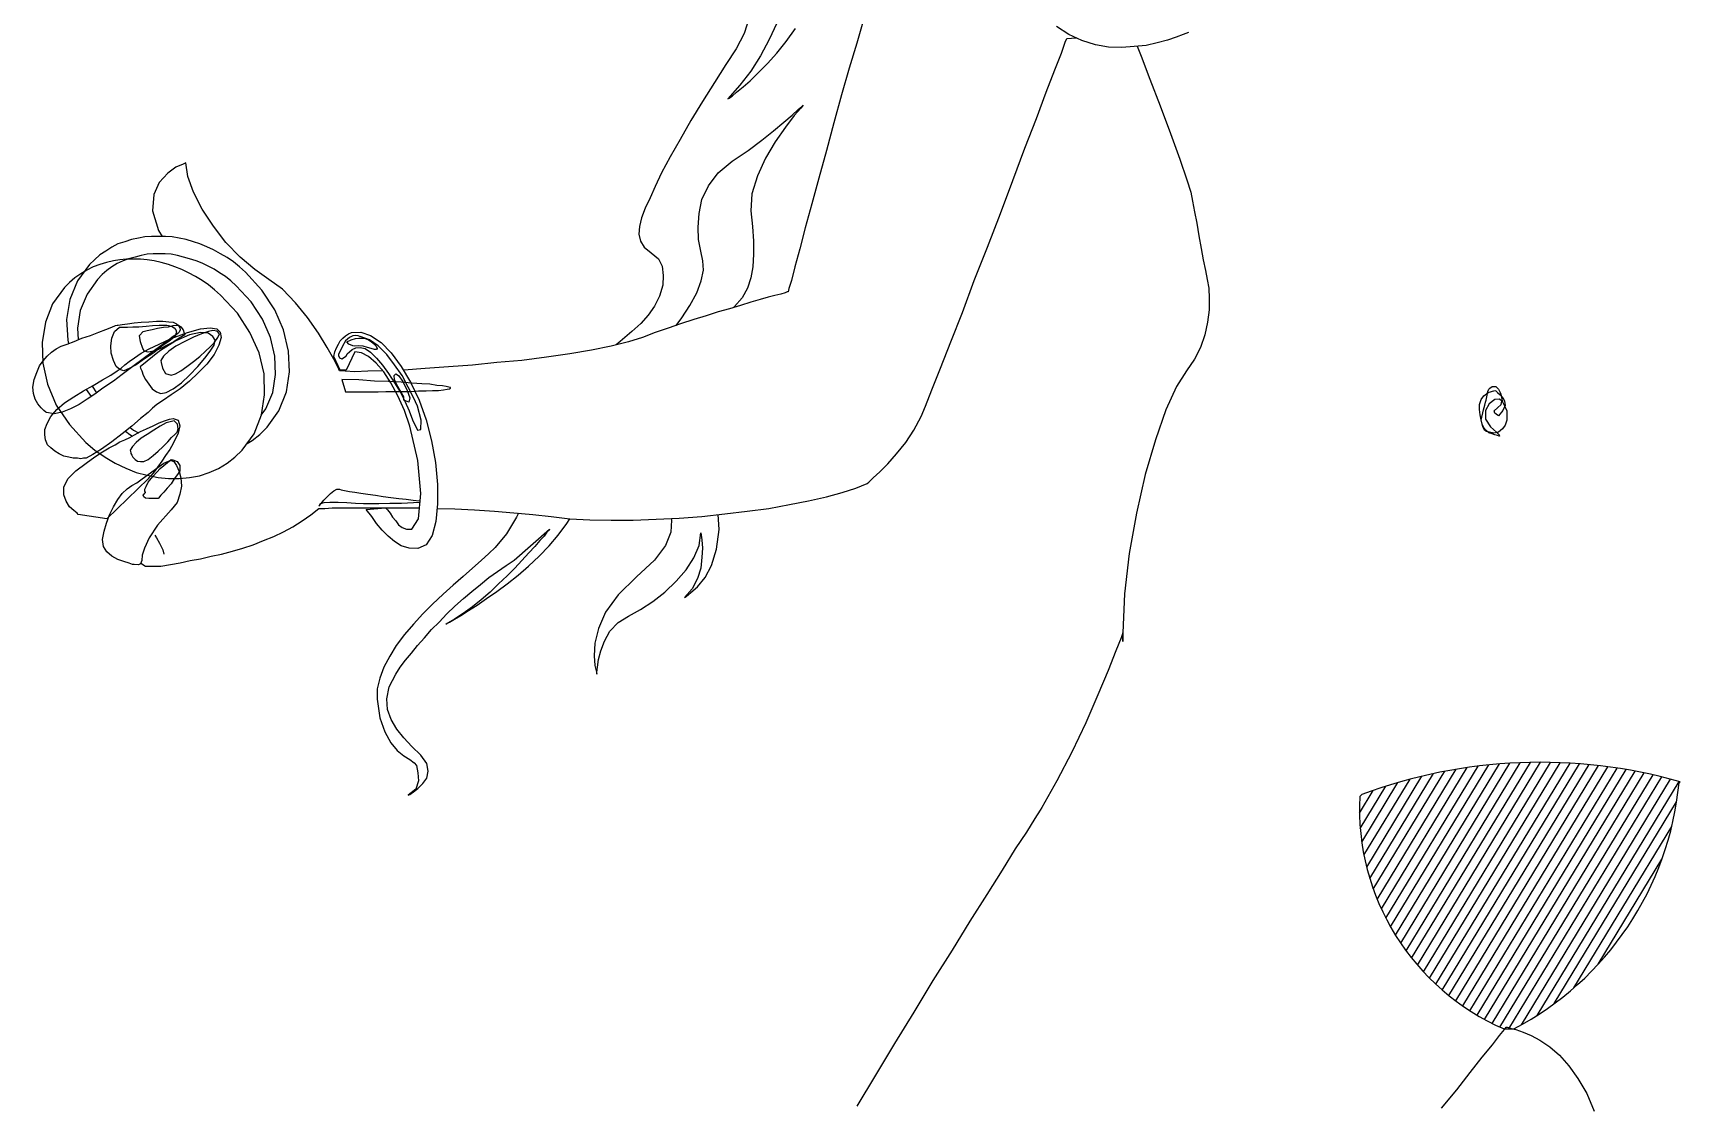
# Model space of a CAD drawing. Extents: x -23 to 78, y -124 to 50.
# Drawn here: x -10.5 to 43, y -36.7 to -1.9 of the extents above; entities that cross this region are included whole.
import ezdxf

# ---------------------------------------------------------------- set-up
doc = ezdxf.new("R2010")
doc.units = 0
doc.header["$LTSCALE"] = 25
doc.layers.get('0').update_dxf_attribs({"linetype": 'CONTINUOUS'})
for name, color, linetype in [('1', 7, 'CONTINUOUS'), ('2', 7, 'CONTINUOUS'), ('7', 7, 'CONTINUOUS')]:
    doc.layers.add(name, color=color, linetype=linetype)

msp = doc.modelspace()

# ---------------------------------------------------------------- linework, layer by layer
for p, q in [((33.893, -31.453), (37.435, -25.617)), ((34.067, -31.7), (37.77, -25.6)), ((34.249, -31.937), (38.101, -25.59)), ((34.436, -32.163), (38.427, -25.587)), ((34.629, -32.38), (38.75, -25.59)), ((34.828, -32.587), (39.069, -25.6)), ((35.033, -32.785), (39.385, -25.615)), ((35.243, -32.973), (39.697, -25.636)), ((32.702, -28.599), (34.197, -26.136)), ((32.79, -28.989), (34.58, -26.04)), ((32.892, -29.356), (34.957, -25.954)), ((33.006, -29.703), (35.327, -25.879)), ((33.132, -30.031), (35.691, -25.814)), ((33.267, -30.343), (36.05, -25.758)), ((33.267, -30.343), (36.05, -25.758)), ((33.412, -30.64), (36.404, -25.711)), ((33.564, -30.924), (36.752, -25.672)), ((33.725, -31.194), (37.096, -25.64)), ((35.459, -33.153), (40.005, -25.663)), ((35.68, -33.324), (40.311, -25.695)), ((35.906, -33.487), (40.613, -25.732)), ((36.137, -33.641), (40.912, -25.775)), ((36.374, -33.787), (41.208, -25.822)), ((36.615, -33.924), (41.5, -25.875)), ((36.862, -34.052), (41.79, -25.933)), ((37.114, -34.172), (42.077, -25.995)), ((37.403, -34.231), (42.362, -26.062)), ((37.807, -34.1), (42.643, -26.133)), ((32.556, -27.234), (33.001, -26.501)), ((32.581, -27.729), (33.408, -26.365)), ((32.631, -28.18), (33.806, -26.244)), ((38.317, -33.795), (42.922, -26.209)), ((38.875, -33.412), (42.843, -26.874)), ((39.508, -32.903), (42.684, -27.67)), ((40.301, -32.132), (42.366, -28.73))]:
    msp.add_line(p, q)
for points in [[(32.628, -26.635), (32.564, -26.699)], [(42.954, -26.218), (42.921, -26.25)], [(37.246, -34.231), (37.567, -34.231)]]:
    msp.add_lwpolyline(points)
for centre, radius, start, end in [((38.425, -42.145), 16.558, 74.1283, 110.4933), ((40.334, -27.091), 7.779, 177.1145, 246.6136), ((32.888, -25.305), 10.078, 297.66, 354.6163)]:
    msp.add_arc(centre, radius, start, end)
at = {"layer": '1', "linetype": 'CONTINUOUS'}
for points in [[(16.468, -1.514), (16.257, -2.273), (16.009, -3.084), (15.762, -3.948), (15.515, -4.848), (15.269, -5.747), (15.022, -6.647), (14.793, -7.476), (14.581, -8.252), (14.405, -8.94), (14.246, -9.521), (14.139, -9.963), (14.051, -10.227), (14.034, -10.333), (13.999, -10.333), (13.928, -10.368), (13.787, -10.404), (13.593, -10.456), (13.382, -10.509), (13.117, -10.58), (12.817, -10.668), (12.482, -10.774), (12.129, -10.88), (11.759, -10.986), (11.371, -11.109), (10.965, -11.232), (10.542, -11.374), (10.136, -11.515), (9.713, -11.656), (9.307, -11.815), (8.848, -11.956), (8.284, -12.096), (7.65, -12.22), (6.944, -12.344), (6.186, -12.45), (5.392, -12.555), (4.58, -12.626), (3.787, -12.714), (3.011, -12.767), (2.252, -12.82), (1.564, -12.873), (1.549, -12.873)], [(2.645, -17.354), (3.223, -17.37), (3.857, -17.406), (4.51, -17.441), (5.127, -17.494), (5.744, -17.547), (6.344, -17.617), (6.944, -17.688), (7.596, -17.723), (8.284, -17.741), (9.007, -17.741), (9.748, -17.706), (10.489, -17.67), (11.23, -17.617), (11.97, -17.529), (12.694, -17.441), (13.399, -17.353), (14.069, -17.229), (14.686, -17.106), (15.269, -16.982), (15.78, -16.841), (16.221, -16.7), (16.591, -16.542), (16.645, -16.506), (16.785, -16.365), (16.997, -16.171), (17.262, -15.906), (17.544, -15.589), (17.844, -15.219), (18.108, -14.813), (18.337, -14.372), (18.478, -14.037), (18.69, -13.508), (18.973, -12.802), (19.308, -11.956), (19.678, -11.003), (20.066, -9.963), (20.489, -8.887), (20.913, -7.793), (21.318, -6.717), (21.706, -5.677), (22.077, -4.707), (22.394, -3.86), (22.676, -3.137), (22.888, -2.59), (23.012, -2.237), (23.064, -2.114), (23.366, -2.096)], [(13.663, -1.62), (13.417, -2.149), (13.134, -2.678), (12.817, -3.172), (12.465, -3.631), (12.077, -4.072), (12.111, -4.054), (12.217, -3.984), (12.358, -3.86), (12.57, -3.684), (12.799, -3.49), (13.064, -3.225), (13.363, -2.925), (13.663, -2.59), (13.963, -2.22), (14.263, -1.797)], [(25.345, -2.37), (25.48, -2.696), (25.762, -3.437), (26.097, -4.301), (26.432, -5.201), (26.732, -6.029), (26.962, -6.7), (27.085, -7.105), (27.138, -7.388), (27.208, -7.74), (27.279, -8.111), (27.35, -8.516), (27.42, -8.922), (27.491, -9.292), (27.561, -9.645), (27.614, -9.927), (27.667, -10.209), (27.684, -10.544), (27.684, -10.915), (27.632, -11.32), (27.543, -11.727), (27.403, -12.132), (27.208, -12.52), (26.944, -12.891), (26.626, -13.402), (26.274, -14.16), (25.939, -15.13), (25.603, -16.259), (25.321, -17.511), (25.092, -18.817), (24.933, -20.122), (24.88, -21.391), (24.88, -21.674), (24.88, -21.638), (24.88, -21.479), (24.88, -21.391), (24.827, -21.55), (24.651, -21.974), (24.404, -22.609), (24.069, -23.402), (23.681, -24.302), (23.223, -25.254), (22.747, -26.189), (22.253, -27.053), (22.2, -27.141), (22.024, -27.406), (21.759, -27.847), (21.389, -28.393), (20.965, -29.081), (20.472, -29.875), (19.925, -30.74), (19.343, -31.674), (18.725, -32.662), (18.108, -33.685), (17.473, -34.708), (16.856, -35.731), (16.257, -36.736)], [(0.883, -12.893), (0.4, -12.908), (-0.023, -12.926), (-0.34, -12.908), (-0.517, -12.891), (-0.569, -12.784), (-0.711, -12.52), (-0.923, -12.132), (-1.205, -11.674), (-1.557, -11.162), (-1.945, -10.686), (-2.369, -10.245), (-2.81, -9.927), (-3.268, -9.61), (-3.744, -9.204), (-4.203, -8.728), (-4.608, -8.199), (-4.979, -7.652), (-5.262, -7.105), (-5.438, -6.594), (-5.508, -6.153), (-5.596, -6.188), (-5.826, -6.294), (-6.09, -6.488), (-6.372, -6.788), (-6.548, -7.176), (-6.584, -7.705), (-6.39, -8.34), (-6.274, -8.534)], [(-7.66, -11.479), (-7.624, -11.479), (-7.536, -11.479), (-7.395, -11.479), (-7.219, -11.462), (-7.025, -11.462), (-6.796, -11.444), (-6.584, -11.427), (-6.372, -11.409), (-6.126, -11.409), (-5.967, -11.444), (-5.879, -11.497), (-5.826, -11.568), (-5.808, -11.638), (-5.826, -11.691), (-5.843, -11.744), (-5.843, -11.762), (-5.896, -11.815), (-6.055, -11.938), (-6.284, -12.096), (-6.548, -12.308), (-6.848, -12.503), (-7.113, -12.696), (-7.343, -12.82), (-7.519, -12.891), (-7.642, -12.855), (-7.766, -12.75), (-7.854, -12.555), (-7.924, -12.326), (-7.942, -12.079), (-7.907, -11.832), (-7.819, -11.62), (-7.66, -11.479)], [(-6.848, -12.255), (-6.902, -12.167), (-6.972, -11.956), (-7.007, -11.744), (-6.884, -11.62), (-6.76, -11.585), (-6.602, -11.55), (-6.426, -11.515), (-6.231, -11.479), (-6.072, -11.462), (-5.914, -11.427), (-5.808, -11.409), (-5.738, -11.409), (-5.667, -11.462), (-5.596, -11.568), (-5.561, -11.674), (-5.543, -11.727), (-5.596, -11.762), (-5.72, -11.832), (-5.896, -11.956), (-6.108, -12.062), (-6.337, -12.185), (-6.548, -12.255), (-6.725, -12.291), (-6.848, -12.255)], [(-6.99, -12.767), (-6.972, -12.802), (-6.936, -12.891), (-6.884, -13.031), (-6.814, -13.172), (-6.707, -13.331), (-6.602, -13.472), (-6.46, -13.578), (-6.319, -13.631), (-6.143, -13.596), (-5.914, -13.472), (-5.65, -13.279), (-5.384, -13.031), (-5.12, -12.75), (-4.891, -12.485), (-4.715, -12.255), (-4.591, -12.062), (-4.556, -11.903), (-4.626, -11.779), (-4.785, -11.674), (-5.032, -11.656), (-5.384, -11.727), (-5.826, -11.92), (-6.355, -12.255), (-6.99, -12.767)], [(-6.319, -12.555), (-6.302, -12.626), (-6.267, -12.802), (-6.16, -12.979), (-5.984, -13.031), (-5.843, -12.996), (-5.667, -12.891), (-5.473, -12.75), (-5.262, -12.591), (-5.05, -12.432), (-4.873, -12.255), (-4.715, -12.115), (-4.591, -11.991), (-4.468, -11.815), (-4.415, -11.691), (-4.485, -11.603), (-4.626, -11.585), (-4.767, -11.62), (-4.996, -11.691), (-5.262, -11.797), (-5.543, -11.938), (-5.826, -12.096), (-6.055, -12.255), (-6.231, -12.414), (-6.319, -12.555)], [(-0.447, -13.172), (-0.323, -13.578), (-0.288, -13.578), (-0.217, -13.578), (-0.093, -13.578), (0.065, -13.578), (0.259, -13.578), (0.488, -13.578), (0.736, -13.578), (0.983, -13.56), (1.247, -13.56), (1.529, -13.56), (1.793, -13.56), (2.04, -13.543), (2.288, -13.543), (2.499, -13.526), (2.693, -13.526), (2.852, -13.508), (2.975, -13.49), (3.046, -13.472), (3.081, -13.455), (3.081, -13.438), (3.028, -13.419), (2.94, -13.402), (2.816, -13.384), (2.64, -13.367), (2.411, -13.331), (2.147, -13.314), (1.829, -13.296), (1.476, -13.261), (1.071, -13.243), (0.612, -13.226), (0.1, -13.19), (-0.447, -13.172)], [(36.679, -14.866), (36.627, -14.831), (36.556, -14.707), (36.503, -14.495), (36.574, -14.16), (36.627, -14.002), (36.645, -13.914), (36.662, -13.843), (36.697, -13.684), (36.715, -13.56), (36.75, -13.49), (36.785, -13.455), (36.856, -13.402), (36.979, -13.402), (37.067, -13.49), (37.121, -13.596), (37.138, -13.649), (37.173, -13.807), (37.191, -13.896), (37.226, -13.966), (37.297, -14.09), (37.332, -14.195), (37.332, -14.336), (37.332, -14.495), (37.279, -14.654), (37.191, -14.778), (37.067, -14.883), (36.909, -14.919), (36.679, -14.866)], [(-7.29, -15.554), (-7.29, -15.571), (-7.254, -15.624), (-7.219, -15.695), (-7.148, -15.766), (-7.078, -15.818), (-6.972, -15.836), (-6.866, -15.836), (-6.725, -15.766), (-6.567, -15.642), (-6.408, -15.5), (-6.249, -15.36), (-6.09, -15.201), (-5.967, -15.06), (-5.861, -14.954), (-5.79, -14.883), (-5.772, -14.848), (-5.755, -14.778), (-5.772, -14.619), (-5.879, -14.513), (-6.143, -14.583), (-6.337, -14.69), (-6.548, -14.813), (-6.76, -14.954), (-6.955, -15.078), (-7.113, -15.219), (-7.236, -15.342), (-7.307, -15.466), (-7.29, -15.554)], [(-6.814, -16.841), (-6.814, -16.823), (-6.831, -16.806), (-6.831, -16.735), (-6.796, -16.647), (-6.725, -16.506), (-6.567, -16.312), (-6.337, -16.065), (-5.984, -15.766), (-5.931, -15.783), (-5.79, -15.836), (-5.702, -15.959), (-5.702, -16.136), (-5.772, -16.259), (-5.879, -16.4), (-5.984, -16.559), (-6.108, -16.7), (-6.214, -16.823), (-6.319, -16.93), (-6.39, -17.018), (-6.408, -17.035), (-6.443, -17.035), (-6.514, -17.035), (-6.602, -17.035), (-6.707, -17.035), (-6.814, -17.018), (-6.866, -16.982), (-6.884, -16.93), (-6.814, -16.841)], [(-1.187, -17.282), (-1.169, -17.264), (-1.116, -17.194), (-1.028, -17.088), (-0.923, -16.982), (-0.817, -16.876), (-0.711, -16.788), (-0.605, -16.735), (-0.517, -16.735), (-0.464, -16.753), (-0.358, -16.771), (-0.199, -16.806), (-0.023, -16.823), (0.171, -16.859), (0.4, -16.894), (0.647, -16.93), (0.894, -16.965), (1.141, -17), (1.405, -17.035), (1.635, -17.053), (1.864, -17.088), (2.076, -17.106), (2.091, -17.107)], [(-6.964, -19.128), (-6.814, -19.222), (-6.319, -19.222), (-6.002, -19.169), (-5.684, -19.117), (-5.367, -19.046), (-5.032, -18.993), (-4.679, -18.905), (-4.344, -18.834), (-3.991, -18.746), (-3.656, -18.64), (-3.321, -18.534), (-2.986, -18.393), (-2.651, -18.27), (-2.333, -18.111), (-2.033, -17.952), (-1.734, -17.758), (-1.452, -17.564), (-1.187, -17.353), (-1.134, -17.353), (-0.993, -17.353), (-0.764, -17.335), (-0.447, -17.335), (-0.059, -17.335), (0.383, -17.335), (0.876, -17.335), (1.423, -17.335), (2.005, -17.335), (2.071, -17.337)], [(2.086, -17.165), (1.882, -17.176), (1.494, -17.194), (1.105, -17.194), (0.753, -17.211), (0.488, -17.211), (0.259, -17.211), (-0.005, -17.194), (-0.288, -17.176), (-0.569, -17.159), (-0.835, -17.159), (-1.028, -17.176), (-1.152, -17.211), (-1.187, -17.282)], [(-6.514, -18.217), (-6.46, -18.305), (-6.355, -18.482), (-6.249, -18.693), (-6.214, -18.834)], [(35.215, -36.807), (35.71, -36.207), (36.15, -35.643), (36.538, -35.149), (36.874, -34.743), (37.103, -34.443), (37.262, -34.249), (37.314, -34.179), (37.35, -34.179), (37.473, -34.214), (37.632, -34.249), (37.861, -34.337), (38.126, -34.443), (38.408, -34.602), (38.726, -34.813), (39.043, -35.078), (39.343, -35.431), (39.642, -35.836), (39.925, -36.331), (40.172, -36.895)]]:
    msp.add_lwpolyline(points, dxfattribs=at)
at = {"layer": '2', "linetype": 'CONTINUOUS'}
for points in [[(-0.323, -12.432), (-0.305, -12.414), (-0.27, -12.344), (-0.199, -12.273), (-0.111, -12.203), (0.012, -12.15), (0.153, -12.132), (0.312, -12.167), (0.488, -12.291), (0.683, -12.485), (0.876, -12.714), (1.071, -12.979), (1.264, -13.279), (1.441, -13.578), (1.6, -13.878), (1.741, -14.195), (1.847, -14.478), (2.005, -14.813), (2.111, -14.795), (2.129, -14.495), (2.005, -14.037), (1.882, -13.755), (1.705, -13.419), (1.512, -13.049), (1.264, -12.696), (1.017, -12.362), (0.736, -12.079), (0.453, -11.885), (0.153, -11.779), (0.136, -11.779), (0.083, -11.762), (0.012, -11.744), (-0.093, -11.762), (-0.199, -11.815), (-0.323, -11.92), (-0.428, -12.096), (-0.552, -12.362), (-0.552, -12.396), (-0.517, -12.467), (-0.447, -12.503), (-0.323, -12.432)], [(37.103, -15.007), (37.085, -15.007), (37.033, -14.99), (36.944, -14.972), (36.856, -14.936), (36.75, -14.901), (36.662, -14.831), (36.591, -14.742), (36.538, -14.619), (36.503, -14.478), (36.468, -14.319), (36.45, -14.143), (36.45, -13.984), (36.503, -13.826), (36.591, -13.702), (36.733, -13.596), (36.944, -13.526), (36.979, -13.543), (37.033, -13.596), (37.121, -13.667), (37.209, -13.755), (37.262, -13.878), (37.279, -14.019), (37.209, -14.178), (37.067, -14.354), (37.033, -14.336), (36.944, -14.266), (36.926, -14.195), (37.033, -14.09), (37.156, -13.984), (37.173, -13.878), (37.103, -13.807), (36.944, -13.826), (36.768, -13.966), (36.645, -14.178), (36.645, -14.46), (36.803, -14.707), (36.997, -14.883), (37.085, -14.972), (37.103, -15.007), (37.103, -15.007)]]:
    msp.add_lwpolyline(points, dxfattribs=at)
at = {"layer": '7', "linetype": 'CONTINUOUS'}
for points in [[(16.468, -1.514), (16.257, -2.273), (16.009, -3.084), (15.762, -3.948), (15.515, -4.848), (15.269, -5.747), (15.022, -6.647), (14.793, -7.476), (14.581, -8.252), (14.405, -8.94), (14.246, -9.521), (14.139, -9.963), (14.051, -10.227), (14.034, -10.333), (13.999, -10.333), (13.928, -10.368), (13.787, -10.404), (13.593, -10.456), (13.382, -10.509), (13.117, -10.58), (12.817, -10.668), (12.482, -10.774), (12.129, -10.88), (11.759, -10.986), (11.371, -11.109), (10.965, -11.232), (10.542, -11.374), (10.136, -11.515), (9.713, -11.656), (9.307, -11.815), (8.848, -11.956), (8.284, -12.096), (7.65, -12.22), (6.944, -12.344), (6.186, -12.45), (5.392, -12.555), (4.58, -12.626), (3.787, -12.714), (3.011, -12.767), (2.252, -12.82), (1.564, -12.873), (1.549, -12.873)], [(12.764, -1.444), (12.605, -1.956), (12.341, -2.449), (12.006, -2.961), (11.635, -3.543), (11.247, -4.16), (10.877, -4.777), (10.524, -5.395), (10.207, -5.959), (9.924, -6.471), (9.713, -6.912), (9.554, -7.281), (9.395, -7.617), (9.272, -7.935), (9.202, -8.216), (9.184, -8.464), (9.237, -8.693), (9.36, -8.887), (9.59, -9.063), (9.819, -9.257), (9.942, -9.504), (9.978, -9.804), (9.96, -10.121), (9.854, -10.474), (9.695, -10.792), (9.483, -11.091), (9.254, -11.356), (8.954, -11.62), (8.584, -11.938), (8.45, -12.055)], [(27.015, -1.92), (26.838, -1.99), (26.608, -2.078), (26.327, -2.167), (25.991, -2.255), (25.639, -2.344), (25.251, -2.378), (24.845, -2.414), (24.422, -2.396), (23.999, -2.326), (23.557, -2.185), (23.135, -1.99), (22.729, -1.726)], [(25.345, -2.37), (25.48, -2.696), (25.762, -3.437), (26.097, -4.301), (26.432, -5.201), (26.732, -6.029), (26.962, -6.7), (27.085, -7.105), (27.138, -7.388), (27.208, -7.74), (27.279, -8.111), (27.35, -8.516), (27.42, -8.922), (27.491, -9.292), (27.561, -9.645), (27.614, -9.927), (27.667, -10.209), (27.684, -10.544), (27.684, -10.915), (27.632, -11.32), (27.543, -11.727), (27.403, -12.132), (27.208, -12.52), (26.944, -12.891), (26.626, -13.402), (26.274, -14.16), (25.939, -15.13), (25.603, -16.259), (25.321, -17.511), (25.092, -18.817), (24.933, -20.122), (24.88, -21.391), (24.88, -21.674), (24.88, -21.638), (24.88, -21.479), (24.88, -21.391), (24.827, -21.55), (24.651, -21.974), (24.404, -22.609), (24.069, -23.402), (23.681, -24.302), (23.223, -25.254), (22.747, -26.189), (22.253, -27.053), (22.2, -27.141), (22.024, -27.406), (21.759, -27.847), (21.389, -28.393), (20.965, -29.081), (20.472, -29.875), (19.925, -30.74), (19.343, -31.674), (18.725, -32.662), (18.108, -33.685), (17.473, -34.708), (16.856, -35.731), (16.257, -36.736)], [(10.4, -11.423), (10.577, -11.18), (10.842, -10.774), (11.071, -10.368), (11.212, -9.98), (11.283, -9.628), (11.265, -9.328), (11.194, -9.01), (11.124, -8.64), (11.106, -8.234), (11.142, -7.793), (11.23, -7.335), (11.441, -6.893), (11.759, -6.471), (12.217, -6.1), (12.729, -5.747), (13.17, -5.412), (13.558, -5.112), (13.893, -4.83), (14.158, -4.601), (14.351, -4.425), (14.475, -4.319), (14.51, -4.284), (14.439, -4.372), (14.228, -4.619), (13.946, -4.989), (13.611, -5.465), (13.293, -5.994), (13.029, -6.576), (12.853, -7.159), (12.817, -7.705), (12.87, -8.216), (12.905, -8.693), (12.905, -9.116), (12.887, -9.521), (12.817, -9.875), (12.711, -10.209), (12.535, -10.527), (12.288, -10.809), (12.259, -10.841)], [(0.883, -12.893), (0.4, -12.908), (-0.023, -12.926), (-0.34, -12.908), (-0.517, -12.891), (-0.569, -12.784), (-0.711, -12.52), (-0.923, -12.132), (-1.205, -11.674), (-1.557, -11.162), (-1.945, -10.686), (-2.369, -10.245), (-2.81, -9.927), (-3.268, -9.61), (-3.744, -9.204), (-4.203, -8.728), (-4.608, -8.199), (-4.979, -7.652), (-5.262, -7.105), (-5.438, -6.594), (-5.508, -6.153), (-5.596, -6.188), (-5.826, -6.294), (-6.09, -6.488), (-6.372, -6.788), (-6.548, -7.176), (-6.584, -7.705), (-6.39, -8.34), (-6.274, -8.534)], [(-3.513, -15.246), (-3.356, -15.148), (-3.109, -14.954), (-2.863, -14.724), (-2.492, -14.195), (-2.245, -13.578), (-2.139, -12.926), (-2.175, -12.255), (-2.333, -11.568), (-2.616, -10.915), (-3.039, -10.28), (-3.568, -9.698), (-3.762, -9.521), (-3.956, -9.363), (-4.168, -9.222), (-4.379, -9.099), (-4.608, -8.975), (-4.82, -8.869), (-5.05, -8.781), (-5.262, -8.711), (-5.491, -8.64), (-5.72, -8.587), (-5.949, -8.552), (-6.16, -8.534), (-6.39, -8.534), (-6.619, -8.534), (-6.831, -8.552), (-7.043, -8.587), (-7.272, -8.64), (-7.483, -8.711), (-7.713, -8.781), (-7.907, -8.887), (-8.101, -9.01), (-8.295, -9.133), (-8.471, -9.292), (-8.63, -9.451), (-9.018, -9.98), (-9.265, -10.58), (-9.371, -11.232), (-9.335, -11.903), (-9.311, -12.01)], [(-8.754, -15.219), (-8.454, -15.466), (-8.119, -15.695), (-7.801, -15.889), (-7.448, -16.047), (-7.113, -16.188), (-6.76, -16.277), (-6.408, -16.347), (-6.072, -16.383), (-5.72, -16.383), (-5.384, -16.347), (-5.067, -16.294), (-4.75, -16.188), (-4.45, -16.065), (-4.168, -15.889), (-3.921, -15.695), (-3.674, -15.466), (-3.286, -14.936), (-3.056, -14.319), (-2.951, -13.667), (-2.968, -12.996), (-3.127, -12.308), (-3.427, -11.656), (-3.832, -11.021), (-4.379, -10.439), (-4.574, -10.263), (-4.767, -10.104), (-4.979, -9.963), (-5.191, -9.839), (-5.42, -9.716), (-5.632, -9.61), (-5.861, -9.521), (-6.072, -9.451), (-6.302, -9.38), (-6.531, -9.328), (-6.76, -9.292), (-6.972, -9.275), (-7.202, -9.275), (-7.431, -9.275), (-7.642, -9.292), (-7.854, -9.328), (-8.083, -9.38), (-8.295, -9.451), (-8.507, -9.521), (-8.718, -9.628), (-8.912, -9.751), (-9.106, -9.875), (-9.283, -10.033), (-9.442, -10.192), (-9.83, -10.721), (-10.059, -11.32), (-10.164, -11.973), (-10.147, -12.643), (-9.988, -13.331), (-9.706, -14.002), (-9.283, -14.636), (-8.754, -15.219)], [(-3.062, -14.333), (-2.915, -14.125), (-2.686, -13.596), (-2.598, -13.014), (-2.616, -12.414), (-2.757, -11.815), (-3.021, -11.215), (-3.392, -10.651), (-3.868, -10.139), (-4.044, -9.98), (-4.22, -9.839), (-4.415, -9.716), (-4.591, -9.592), (-4.785, -9.504), (-4.979, -9.398), (-5.173, -9.328), (-5.384, -9.257), (-5.579, -9.204), (-5.772, -9.151), (-5.984, -9.116), (-6.178, -9.099), (-6.372, -9.099), (-6.567, -9.099), (-6.76, -9.116), (-6.955, -9.151), (-7.148, -9.204), (-7.36, -9.257), (-7.536, -9.328), (-7.731, -9.416), (-7.907, -9.521), (-8.066, -9.645), (-8.224, -9.768), (-8.366, -9.927), (-8.7, -10.404), (-8.93, -10.932), (-9.018, -11.515), (-8.996, -11.883)], [(-10.023, -14.248), (-10.041, -14.231), (-10.111, -14.178), (-10.199, -14.09), (-10.306, -13.966), (-10.394, -13.807), (-10.447, -13.631), (-10.464, -13.419), (-10.429, -13.172), (-10.341, -12.943), (-10.253, -12.732), (-10.129, -12.573), (-10.006, -12.414), (-9.865, -12.291), (-9.706, -12.185), (-9.547, -12.096), (-9.353, -12.026), (-9.124, -11.938), (-8.877, -11.832), (-8.595, -11.744), (-8.33, -11.638), (-8.101, -11.55), (-7.907, -11.479), (-7.783, -11.427), (-7.731, -11.409), (-7.695, -11.409), (-7.572, -11.391), (-7.395, -11.374), (-7.184, -11.339), (-6.955, -11.32), (-6.707, -11.303), (-6.46, -11.285), (-6.249, -11.285), (-6.055, -11.303), (-5.914, -11.32), (-5.808, -11.374), (-5.738, -11.427), (-5.702, -11.497), (-5.684, -11.568), (-5.72, -11.638), (-5.772, -11.691), (-5.914, -11.779), (-6.16, -11.973), (-6.478, -12.203), (-6.848, -12.467), (-7.219, -12.75), (-7.572, -13.014), (-7.854, -13.226), (-8.066, -13.367), (-8.242, -13.49), (-8.454, -13.649), (-8.7, -13.807), (-8.965, -13.984), (-9.247, -14.125), (-9.512, -14.231), (-9.776, -14.284), (-10.023, -14.248)], [(-8.736, -15.73), (-8.754, -15.73), (-8.824, -15.73), (-8.912, -15.748), (-9.018, -15.73), (-9.159, -15.73), (-9.3, -15.695), (-9.459, -15.659), (-9.618, -15.589), (-9.759, -15.5), (-9.882, -15.395), (-9.988, -15.289), (-10.059, -15.13), (-10.076, -14.972), (-10.076, -14.795), (-10.006, -14.602), (-9.882, -14.372), (-9.688, -14.143), (-9.442, -13.931), (-9.142, -13.737), (-8.824, -13.543), (-8.507, -13.367), (-8.207, -13.19), (-7.942, -13.031), (-7.731, -12.891), (-7.607, -12.802), (-7.483, -12.696), (-7.343, -12.591), (-7.166, -12.467), (-6.955, -12.326), (-6.69, -12.185), (-6.372, -12.026), (-5.984, -11.85), (-5.455, -11.656), (-5.032, -11.532), (-4.715, -11.497), (-4.503, -11.532), (-4.397, -11.638), (-4.362, -11.815), (-4.432, -12.062), (-4.591, -12.362), (-4.82, -12.679), (-5.103, -12.961), (-5.384, -13.226), (-5.684, -13.472), (-5.984, -13.667), (-6.231, -13.843), (-6.443, -13.984), (-6.584, -14.107), (-6.725, -14.248), (-6.972, -14.443), (-7.254, -14.69), (-7.572, -14.936), (-7.907, -15.201), (-8.242, -15.43), (-8.524, -15.607), (-8.736, -15.73)], [(-0.305, -12.873), (-0.499, -12.873), (-0.711, -12.432), (-0.676, -12.273), (-0.623, -12.15), (-0.552, -12.026), (-0.499, -11.92), (-0.411, -11.832), (-0.323, -11.762), (-0.235, -11.691), (-0.129, -11.656), (0.171, -11.638), (0.488, -11.744), (0.824, -11.973), (1.159, -12.308), (1.476, -12.75), (1.776, -13.261), (2.058, -13.843), (2.288, -14.478), (2.464, -15.166), (2.587, -15.871), (2.658, -16.576), (2.658, -17.211), (2.605, -17.776), (2.481, -18.235), (2.288, -18.534), (2.023, -18.658), (1.741, -18.64), (1.476, -18.57), (1.264, -18.429), (1.053, -18.252), (0.859, -18.058), (0.683, -17.847), (0.524, -17.617), (0.348, -17.388), (0.965, -17.335), (1.035, -17.406), (1.124, -17.511), (1.194, -17.635), (1.3, -17.758), (1.388, -17.882), (1.512, -17.97), (1.652, -18.023), (1.829, -18.023), (2.04, -17.688), (2.111, -16.876), (2.023, -15.8), (1.759, -14.69), (1.582, -14.178), (1.371, -13.702), (1.141, -13.279), (0.912, -12.926), (0.665, -12.643), (0.418, -12.432), (0.189, -12.308), (-0.023, -12.273), (-0.305, -12.873)], [(-0.023, -12.096), (-0.093, -12.079), (-0.217, -12.026), (-0.288, -11.956), (-0.147, -11.885), (-0.005, -11.85), (0.1, -11.832), (0.224, -11.832), (0.312, -11.85), (0.418, -11.885), (0.506, -11.938), (0.577, -12.008), (0.665, -12.096), (0.7, -12.167), (0.683, -12.203), (0.612, -12.203), (0.506, -12.167), (0.383, -12.132), (0.241, -12.096), (0.1, -12.079), (-0.023, -12.096)], [(1.564, -13.737), (1.529, -13.684), (1.441, -13.526), (1.335, -13.349), (1.264, -13.172), (1.247, -13.049), (1.3, -12.996), (1.388, -13.049), (1.529, -13.243), (1.67, -13.526), (1.759, -13.772), (1.723, -13.914), (1.564, -13.843), (1.564, -13.737)], [(-8.738, -13.495), (-8.581, -13.731)], [(-8.546, -13.389), (-8.401, -13.609)], [(-8.066, -17.688), (-9, -17.547), (-9.035, -17.511), (-9.142, -17.423), (-9.283, -17.3), (-9.388, -17.123), (-9.459, -16.912), (-9.459, -16.665), (-9.335, -16.4), (-9.071, -16.136), (-8.736, -15.889), (-8.454, -15.677), (-8.207, -15.518), (-7.995, -15.395), (-7.801, -15.289), (-7.642, -15.201), (-7.483, -15.13), (-7.324, -15.06), (-7.166, -14.972), (-6.972, -14.866), (-6.778, -14.778), (-6.567, -14.672), (-6.372, -14.583), (-6.196, -14.513), (-6.038, -14.46), (-5.914, -14.443), (-5.755, -14.495), (-5.702, -14.672), (-5.755, -14.919), (-5.914, -15.254), (-6.02, -15.448), (-6.16, -15.642), (-6.284, -15.818), (-6.426, -16.012), (-6.531, -16.171), (-6.637, -16.294), (-6.707, -16.365), (-6.725, -16.4), (-8.066, -17.688)], [(-7.465, -14.853), (-7.324, -14.954), (-7.232, -15.008)], [(-7.314, -14.736), (-7.202, -14.813), (-7.044, -14.905)], [(-7.184, -19.169), (-7.236, -19.169), (-7.343, -19.134), (-7.519, -19.081), (-7.713, -19.011), (-7.907, -18.905), (-8.066, -18.763), (-8.171, -18.587), (-8.207, -18.358), (-8.154, -18.094), (-8.083, -17.829), (-7.978, -17.564), (-7.854, -17.3), (-7.713, -17.07), (-7.572, -16.876), (-7.413, -16.718), (-7.254, -16.612), (-7.095, -16.524), (-6.919, -16.4), (-6.725, -16.259), (-6.531, -16.118), (-6.372, -15.995), (-6.214, -15.889), (-6.072, -15.818), (-5.984, -15.8), (-5.896, -15.836), (-5.808, -15.959), (-5.72, -16.154), (-5.667, -16.365), (-5.65, -16.63), (-5.702, -16.894), (-5.79, -17.159), (-5.984, -17.406), (-6.426, -17.899), (-6.69, -18.305), (-6.848, -18.64), (-6.919, -18.87), (-6.936, -19.046), (-6.972, -19.151), (-7.043, -19.187), (-7.184, -19.169)], [(5.278, -17.507), (5.215, -17.635), (4.898, -18.182), (4.527, -18.623), (4.316, -18.817), (4.069, -19.046), (3.787, -19.293), (3.487, -19.557), (3.169, -19.839), (2.835, -20.139), (2.499, -20.457), (2.182, -20.774), (1.882, -21.11), (1.582, -21.445), (1.317, -21.797), (1.105, -22.15), (0.912, -22.503), (0.788, -22.855), (0.7, -23.208), (0.7, -23.543), (0.788, -24.143), (0.947, -24.602), (1.141, -24.954), (1.353, -25.201), (1.564, -25.378), (1.759, -25.501), (1.9, -25.607), (1.97, -25.695), (2.023, -25.925), (2.04, -26.189), (1.952, -26.453), (1.705, -26.648), (1.759, -26.63), (1.882, -26.542), (2.023, -26.436), (2.182, -26.277), (2.305, -26.101), (2.358, -25.872), (2.305, -25.625), (2.111, -25.36), (1.829, -25.078), (1.564, -24.796), (1.335, -24.513), (1.159, -24.196), (1.035, -23.878), (1.017, -23.526), (1.088, -23.138), (1.3, -22.732), (1.441, -22.503), (1.617, -22.274), (1.811, -22.044), (2.005, -21.797), (2.235, -21.55), (2.464, -21.286), (2.711, -21.039), (2.958, -20.774), (3.223, -20.527), (3.504, -20.281), (3.769, -20.051), (4.051, -19.822), (4.316, -19.593), (4.598, -19.399), (4.88, -19.205), (5.145, -19.028), (6.291, -18.023), (6.274, -18.058), (6.203, -18.129), (6.115, -18.252), (5.974, -18.393), (5.815, -18.587), (5.621, -18.799), (5.392, -19.046), (5.163, -19.293), (4.915, -19.539), (4.633, -19.805), (4.368, -20.069), (4.069, -20.315), (3.787, -20.545), (3.487, -20.757), (3.204, -20.951), (2.923, -21.11), (2.958, -21.091), (3.046, -21.039), (3.204, -20.951), (3.416, -20.827), (3.663, -20.669), (3.946, -20.492), (4.245, -20.281), (4.58, -20.051), (4.915, -19.805), (5.268, -19.522), (5.603, -19.222), (5.956, -18.905), (6.274, -18.57), (6.574, -18.217), (6.855, -17.847), (6.953, -17.688)], [(10.231, -17.683), (10.242, -17.741), (10.224, -18.129), (10.048, -18.552), (9.695, -19.028), (9.113, -19.575), (8.514, -20.157), (8.108, -20.722), (7.879, -21.25), (7.755, -21.727), (7.738, -22.133), (7.755, -22.45), (7.808, -22.662), (7.826, -22.732), (7.826, -22.679), (7.843, -22.503), (7.879, -22.256), (7.949, -21.974), (8.072, -21.656), (8.249, -21.339), (8.514, -21.057), (8.848, -20.845), (9.237, -20.633), (9.642, -20.369), (10.03, -20.069), (10.401, -19.716), (10.718, -19.346), (10.965, -18.958), (11.142, -18.552), (11.194, -18.146), (11.212, -18.217), (11.23, -18.375), (11.247, -18.64), (11.23, -18.94), (11.194, -19.293), (11.089, -19.628), (10.912, -19.963), (10.665, -20.245), (10.718, -20.21), (10.877, -20.086), (11.089, -19.893), (11.335, -19.593), (11.547, -19.205), (11.706, -18.675), (11.794, -18.041), (11.76, -17.554)], [(35.215, -36.807), (35.71, -36.207), (36.15, -35.643), (36.538, -35.149), (36.874, -34.743), (37.103, -34.443), (37.262, -34.249), (37.314, -34.179), (37.35, -34.179), (37.473, -34.214), (37.632, -34.249), (37.861, -34.337), (38.126, -34.443), (38.408, -34.602), (38.726, -34.813), (39.043, -35.078), (39.343, -35.431), (39.642, -35.836), (39.925, -36.331), (40.172, -36.895)]]:
    msp.add_lwpolyline(points, dxfattribs=at)

doc.saveas('drawing.dxf')
